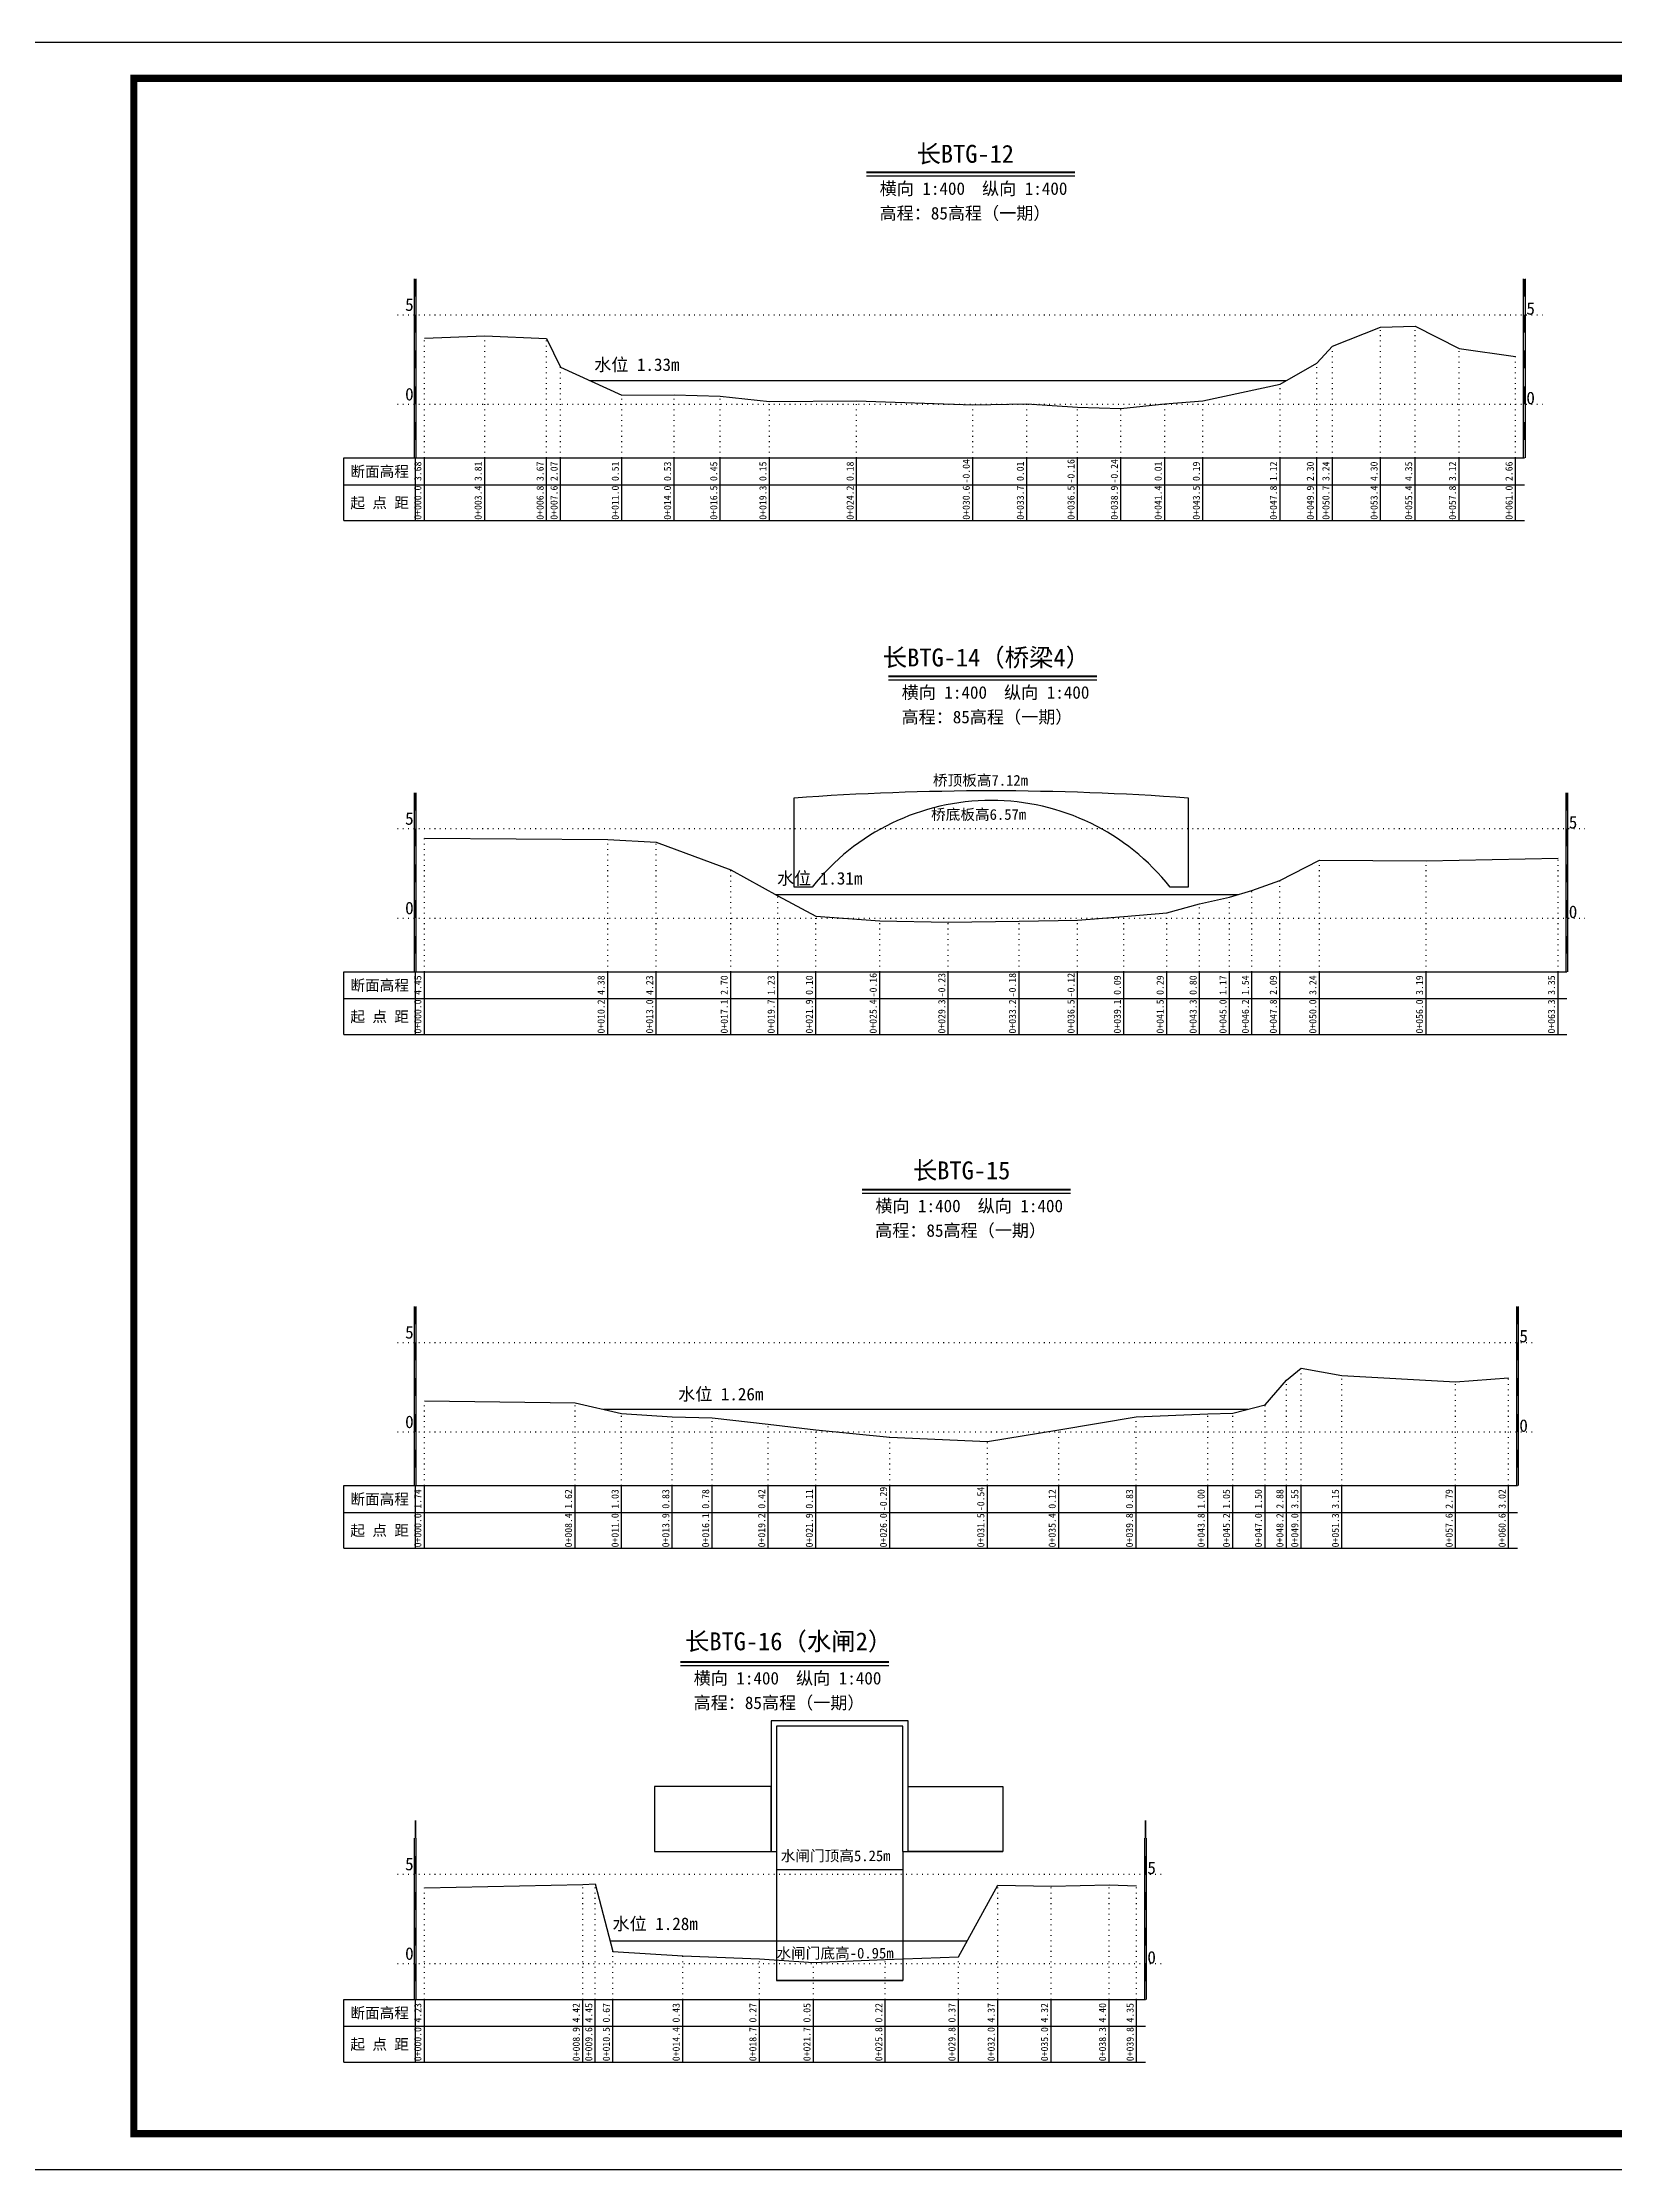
# Model space of a CAD drawing. Header units: millimetres. Extents: x 518104 to 521506, y 3371901 to 3372198.
# Drawn here: x 519607.3 to 519826.9, y 3371900.9 to 3372197.9 of the extents above; entities that cross this region are included whole.
import ezdxf
from ezdxf.enums import TextEntityAlignment as Align

# ---------------------------------------------------------------- set-up
doc = ezdxf.new("R2010")
doc.units = ezdxf.units.MM
doc.header["$LTSCALE"] = 0.4
doc.header["$MEASUREMENT"] = 0
doc.linetypes.add('X4', pattern=[1.6, 0, -1.6])
for name, color, linetype in [('DMX', 1, 'Continuous'), ('zdm1', 5, 'Continuous'), ('ZDMT5', 3, 'Continuous'), ('图框', 7, 'Continuous'), ('断面名称', 5, 'Continuous'), ('桥梁', 7, 'Continuous'), ('比例尺', 3, 'Continuous'), ('水位', 4, 'Continuous'), ('水闸', 7, 'Continuous')]:
    doc.layers.add(name, color=color, linetype=linetype)
doc.styles.add('HDM', font='仿宋_GB2312.ttf')

msp = doc.modelspace()

# ---------------------------------------------------------------- linework, layer by layer
at = {"layer": 'DMX', "linetype": 'Continuous', "flags": 128}
for points in [[(519660.65, 3372156.57), (519669.07, 3372156.9), (519677.72, 3372156.55), (519679.67, 3372152.55), (519688.22, 3372148.65), (519695.52, 3372148.7), (519701.97, 3372148.5), (519708.85, 3372147.75), (519721.02, 3372147.82), (519737.25, 3372147.27), (519744.8, 3372147.4), (519751.87, 3372146.97), (519757.92, 3372146.77), (519764.05, 3372147.4), (519769.37, 3372147.85), (519780.15, 3372150.17), (519785.3, 3372153.12), (519787.47, 3372155.47), (519794.2, 3372158.12), (519799.02, 3372158.25), (519805.15, 3372155.17), (519813.05, 3372154.02)], [(519660.65, 3372086.75), (519686.25, 3372086.57), (519693.02, 3372086.2), (519703.45, 3372082.37), (519710, 3372078.7), (519715.32, 3372075.87), (519724.25, 3372075.22), (519733.82, 3372075.05), (519743.7, 3372075.17), (519751.87, 3372075.32), (519758.35, 3372075.85), (519764.32, 3372076.35), (519768.92, 3372077.62), (519773.1, 3372078.55), (519776.22, 3372079.47), (519780.12, 3372080.85), (519785.65, 3372083.72), (519800.55, 3372083.6), (519818.97, 3372084)], [(519660.65, 3372008.22), (519681.7, 3372007.92), (519688.2, 3372006.45), (519695.27, 3372005.95), (519700.85, 3372005.82), (519708.67, 3372004.92), (519715.32, 3372004.15), (519725.67, 3372003.15), (519739.27, 3372002.52), (519749.25, 3372004.17), (519760.05, 3372005.95), (519770.05, 3372006.37), (519773.57, 3372006.5), (519778.05, 3372007.62), (519781.05, 3372011.07), (519783.12, 3372012.75), (519788.8, 3372011.75), (519804.67, 3372010.85), (519812.07, 3372011.42)], [(519660.65, 3371940.2), (519682.77, 3371940.67), (519684.52, 3371940.75), (519686.97, 3371931.3), (519696.72, 3371930.7), (519707.45, 3371930.3), (519715, 3371929.75), (519725.02, 3371930.17), (519735.25, 3371930.55), (519740.72, 3371940.55), (519748.17, 3371940.42), (519756.27, 3371940.62), (519760.12, 3371940.5)]]:
    msp.add_lwpolyline(points, dxfattribs=at)
at = {"layer": 'zdm1', "linetype": 'Continuous'}
for p, q in [((519659.27, 3372139.87), (519659.27, 3372164.87)), ((519659.52, 3372139.87), (519659.52, 3372164.87)), ((519814.17, 3372139.87), (519814.17, 3372164.87)), ((519814.42, 3372139.87), (519814.42, 3372164.87)), ((519649.4, 3372139.87), (519660.65, 3372139.87)), ((519649.4, 3372131.12), (519649.4, 3372139.87)), ((519659.4, 3372131.12), (519659.4, 3372139.87)), ((519660.65, 3372139.87), (519814.3, 3372139.87)), ((519649.4, 3372136.12), (519814.3, 3372136.12)), ((519649.4, 3372131.12), (519814.3, 3372131.12)), ((519659.27, 3372068.12), (519659.27, 3372093.12)), ((519659.52, 3372068.12), (519659.52, 3372093.12)), ((519820.1, 3372068.12), (519820.1, 3372093.12)), ((519820.35, 3372068.12), (519820.35, 3372093.12)), ((519649.4, 3372068.12), (519660.65, 3372068.12)), ((519649.4, 3372059.37), (519649.4, 3372068.12)), ((519659.4, 3372059.37), (519659.4, 3372068.12)), ((519660.65, 3372068.12), (519820.22, 3372068.12)), ((519649.4, 3372064.37), (519820.22, 3372064.37)), ((519649.4, 3372059.37), (519820.22, 3372059.37)), ((519659.27, 3371996.37), (519659.27, 3372021.37)), ((519659.52, 3371996.37), (519659.52, 3372021.37)), ((519813.2, 3371996.37), (519813.2, 3372021.37)), ((519813.45, 3371996.37), (519813.45, 3372021.37)), ((519649.4, 3371996.37), (519660.65, 3371996.37)), ((519649.4, 3371987.62), (519649.4, 3371996.37)), ((519659.4, 3371987.62), (519659.4, 3371996.37)), ((519660.65, 3371996.37), (519813.32, 3371996.37)), ((519649.4, 3371992.62), (519813.32, 3371992.62)), ((519649.4, 3371987.62), (519813.32, 3371987.62)), ((519659.27, 3371924.62), (519659.27, 3371947.12)), ((519659.52, 3371924.62), (519659.52, 3371947.12)), ((519761.25, 3371924.62), (519761.25, 3371947.12)), ((519761.5, 3371924.62), (519761.5, 3371947.12)), ((519649.4, 3371924.62), (519660.65, 3371924.62)), ((519649.4, 3371915.87), (519649.4, 3371924.62)), ((519659.4, 3371915.87), (519659.4, 3371924.62)), ((519660.65, 3371924.62), (519761.37, 3371924.62)), ((519649.4, 3371920.87), (519761.37, 3371920.87)), ((519649.4, 3371915.87), (519761.37, 3371915.87))]:
    msp.add_line(p, q, dxfattribs=at)
at = {"layer": 'zdm1', "linetype": 'X4'}
for p, q in [((519656.9, 3372159.87), (519816.8, 3372159.87)), ((519656.9, 3372147.37), (519816.8, 3372147.37)), ((519656.9, 3372088.12), (519822.72, 3372088.12)), ((519656.9, 3372075.62), (519822.72, 3372075.62)), ((519656.9, 3372016.37), (519815.82, 3372016.37)), ((519656.9, 3372003.87), (519815.82, 3372003.87)), ((519656.9, 3371942.12), (519763.87, 3371942.12)), ((519656.9, 3371929.62), (519763.87, 3371929.62))]:
    msp.add_line(p, q, dxfattribs=at)
at = {"layer": 'zdm1', "linetype": 'Continuous', "flags": 128}
for points in [[(519659.4, 3372162.37, 0.25, 0.25, 0), (519659.4, 3372164.87, 0.25, 0.25, 0)], [(519814.3, 3372162.37, 0.25, 0.25, 0), (519814.3, 3372164.87, 0.25, 0.25, 0)], [(519659.4, 3372157.37, 0.25, 0.25, 0), (519659.4, 3372159.87, 0.25, 0.25, 0)], [(519814.3, 3372157.37, 0.25, 0.25, 0), (519814.3, 3372159.87, 0.25, 0.25, 0)], [(519659.4, 3372152.37, 0.25, 0.25, 0), (519659.4, 3372154.87, 0.25, 0.25, 0)], [(519814.3, 3372152.37, 0.25, 0.25, 0), (519814.3, 3372154.87, 0.25, 0.25, 0)], [(519659.4, 3372147.37, 0.25, 0.25, 0), (519659.4, 3372149.87, 0.25, 0.25, 0)], [(519814.3, 3372147.37, 0.25, 0.25, 0), (519814.3, 3372149.87, 0.25, 0.25, 0)], [(519659.4, 3372142.37, 0.25, 0.25, 0), (519659.4, 3372144.87, 0.25, 0.25, 0)], [(519814.3, 3372142.37, 0.25, 0.25, 0), (519814.3, 3372144.87, 0.25, 0.25, 0)], [(519659.4, 3372090.62, 0.25, 0.25, 0), (519659.4, 3372093.12, 0.25, 0.25, 0)], [(519820.22, 3372090.62, 0.25, 0.25, 0), (519820.22, 3372093.12, 0.25, 0.25, 0)], [(519659.4, 3372085.62, 0.25, 0.25, 0), (519659.4, 3372088.12, 0.25, 0.25, 0)], [(519820.22, 3372085.62, 0.25, 0.25, 0), (519820.22, 3372088.12, 0.25, 0.25, 0)], [(519659.4, 3372080.62, 0.25, 0.25, 0), (519659.4, 3372083.12, 0.25, 0.25, 0)], [(519820.22, 3372080.62, 0.25, 0.25, 0), (519820.22, 3372083.12, 0.25, 0.25, 0)], [(519659.4, 3372075.62, 0.25, 0.25, 0), (519659.4, 3372078.12, 0.25, 0.25, 0)], [(519820.22, 3372075.62, 0.25, 0.25, 0), (519820.22, 3372078.12, 0.25, 0.25, 0)], [(519659.4, 3372070.62, 0.25, 0.25, 0), (519659.4, 3372073.12, 0.25, 0.25, 0)], [(519820.22, 3372070.62, 0.25, 0.25, 0), (519820.22, 3372073.12, 0.25, 0.25, 0)], [(519659.4, 3372018.87, 0.25, 0.25, 0), (519659.4, 3372021.37, 0.25, 0.25, 0)], [(519813.32, 3372018.87, 0.25, 0.25, 0), (519813.32, 3372021.37, 0.25, 0.25, 0)], [(519659.4, 3372013.87, 0.25, 0.25, 0), (519659.4, 3372016.37, 0.25, 0.25, 0)], [(519813.32, 3372013.87, 0.25, 0.25, 0), (519813.32, 3372016.37, 0.25, 0.25, 0)], [(519659.4, 3372008.87, 0.25, 0.25, 0), (519659.4, 3372011.37, 0.25, 0.25, 0)], [(519813.32, 3372008.87, 0.25, 0.25, 0), (519813.32, 3372011.37, 0.25, 0.25, 0)], [(519659.4, 3372003.87, 0.25, 0.25, 0), (519659.4, 3372006.37, 0.25, 0.25, 0)], [(519813.32, 3372003.87, 0.25, 0.25, 0), (519813.32, 3372006.37, 0.25, 0.25, 0)], [(519659.4, 3371998.87, 0.25, 0.25, 0), (519659.4, 3372001.37, 0.25, 0.25, 0)], [(519813.32, 3371998.87, 0.25, 0.25, 0), (519813.32, 3372001.37, 0.25, 0.25, 0)], [(519659.4, 3371947.12, 0.25, 0.25, 0), (519659.4, 3371949.62, 0.25, 0.25, 0)], [(519761.37, 3371947.12, 0.25, 0.25, 0), (519761.37, 3371949.62, 0.25, 0.25, 0)], [(519659.4, 3371942.12, 0.25, 0.25, 0), (519659.4, 3371944.62, 0.25, 0.25, 0)], [(519761.37, 3371942.12, 0.25, 0.25, 0), (519761.37, 3371944.62, 0.25, 0.25, 0)], [(519659.4, 3371937.12, 0.25, 0.25, 0), (519659.4, 3371939.62, 0.25, 0.25, 0)], [(519761.37, 3371937.12, 0.25, 0.25, 0), (519761.37, 3371939.62, 0.25, 0.25, 0)], [(519659.4, 3371932.12, 0.25, 0.25, 0), (519659.4, 3371934.62, 0.25, 0.25, 0)], [(519761.37, 3371932.12, 0.25, 0.25, 0), (519761.37, 3371934.62, 0.25, 0.25, 0)], [(519659.4, 3371927.12, 0.25, 0.25, 0), (519659.4, 3371929.62, 0.25, 0.25, 0)], [(519761.37, 3371927.12, 0.25, 0.25, 0), (519761.37, 3371929.62, 0.25, 0.25, 0)]]:
    msp.add_lwpolyline(points, format="xyseb", dxfattribs=at)
at = {"layer": 'ZDMT5', "linetype": 'X4'}
for p, q in [((519660.65, 3372139.87), (519660.65, 3372156.57)), ((519669.07, 3372139.87), (519669.07, 3372156.9)), ((519677.72, 3372139.87), (519677.72, 3372156.55)), ((519794.2, 3372139.87), (519794.2, 3372158.12)), ((519799.02, 3372139.87), (519799.02, 3372158.25)), ((519785.3, 3372139.87), (519785.3, 3372153.12)), ((519787.47, 3372139.87), (519787.47, 3372155.47)), ((519805.15, 3372139.87), (519805.15, 3372155.17)), ((519813.05, 3372139.87), (519813.05, 3372154.02)), ((519679.67, 3372139.87), (519679.67, 3372152.55)), ((519780.15, 3372139.87), (519780.15, 3372150.17)), ((519688.22, 3372139.87), (519688.22, 3372148.65)), ((519695.52, 3372139.87), (519695.52, 3372148.7)), ((519701.97, 3372139.87), (519701.97, 3372148.5)), ((519708.85, 3372139.87), (519708.85, 3372147.75)), ((519721.02, 3372139.87), (519721.02, 3372147.82)), ((519737.25, 3372139.87), (519737.25, 3372147.27)), ((519744.8, 3372139.87), (519744.8, 3372147.4)), ((519751.87, 3372139.87), (519751.87, 3372146.97)), ((519764.05, 3372139.87), (519764.05, 3372147.4)), ((519769.37, 3372139.87), (519769.37, 3372147.85)), ((519757.92, 3372139.87), (519757.92, 3372146.77)), ((519660.65, 3372068.12), (519660.65, 3372086.75)), ((519686.25, 3372068.12), (519686.25, 3372086.57)), ((519693.02, 3372068.12), (519693.02, 3372086.2)), ((519703.45, 3372068.12), (519703.45, 3372082.37)), ((519785.65, 3372068.12), (519785.65, 3372083.72)), ((519800.55, 3372068.12), (519800.55, 3372083.6)), ((519818.97, 3372068.12), (519818.97, 3372084)), ((519710, 3372068.12), (519710, 3372078.7)), ((519776.22, 3372068.12), (519776.22, 3372079.47)), ((519780.12, 3372068.12), (519780.12, 3372080.85)), ((519715.32, 3372068.12), (519715.32, 3372075.87)), ((519758.35, 3372068.12), (519758.35, 3372075.85)), ((519764.32, 3372068.12), (519764.32, 3372076.35)), ((519768.92, 3372068.12), (519768.92, 3372077.62)), ((519773.1, 3372068.12), (519773.1, 3372078.55)), ((519724.25, 3372068.12), (519724.25, 3372075.22)), ((519733.82, 3372068.12), (519733.82, 3372075.05)), ((519743.7, 3372068.12), (519743.7, 3372075.17)), ((519751.87, 3372068.12), (519751.87, 3372075.32)), ((519781.05, 3371996.37), (519781.05, 3372011.07)), ((519783.12, 3371996.37), (519783.12, 3372012.75)), ((519788.8, 3371996.37), (519788.8, 3372011.75)), ((519804.67, 3371996.37), (519804.67, 3372010.85)), ((519812.07, 3371996.37), (519812.07, 3372011.42)), ((519660.65, 3371996.37), (519660.65, 3372008.22)), ((519681.7, 3371996.37), (519681.7, 3372007.92)), ((519778.05, 3371996.37), (519778.05, 3372007.62)), ((519688.2, 3371996.37), (519688.2, 3372006.45)), ((519695.27, 3371996.37), (519695.27, 3372005.95)), ((519700.85, 3371996.37), (519700.85, 3372005.82)), ((519708.67, 3371996.37), (519708.67, 3372004.92)), ((519760.05, 3371996.37), (519760.05, 3372005.95)), ((519770.05, 3371996.37), (519770.05, 3372006.37)), ((519773.57, 3371996.37), (519773.57, 3372006.5)), ((519715.32, 3371996.37), (519715.32, 3372004.15)), ((519725.67, 3371996.37), (519725.67, 3372003.15)), ((519739.27, 3371996.37), (519739.27, 3372002.52)), ((519749.25, 3371996.37), (519749.25, 3372004.17)), ((519660.65, 3371924.62), (519660.65, 3371940.2)), ((519682.77, 3371924.62), (519682.77, 3371940.67)), ((519684.52, 3371924.62), (519684.52, 3371940.75)), ((519740.72, 3371924.62), (519740.72, 3371940.55)), ((519748.17, 3371924.62), (519748.17, 3371940.42)), ((519756.27, 3371924.62), (519756.27, 3371940.62)), ((519760.12, 3371924.62), (519760.12, 3371940.5)), ((519686.97, 3371924.62), (519686.97, 3371931.3)), ((519696.72, 3371924.62), (519696.72, 3371930.7)), ((519707.45, 3371924.62), (519707.45, 3371930.3)), ((519725.02, 3371924.62), (519725.02, 3371930.17)), ((519735.25, 3371924.62), (519735.25, 3371930.55)), ((519715, 3371924.62), (519715, 3371929.75))]:
    msp.add_line(p, q, dxfattribs=at)
at = {"layer": 'ZDMT5', "linetype": 'Continuous'}
for p, q in [((519660.65, 3372131.12), (519660.65, 3372139.87)), ((519669.07, 3372131.12), (519669.07, 3372139.87)), ((519677.72, 3372131.12), (519677.72, 3372139.87)), ((519679.67, 3372131.12), (519679.67, 3372139.87)), ((519688.22, 3372131.12), (519688.22, 3372139.87)), ((519695.52, 3372131.12), (519695.52, 3372139.87)), ((519701.97, 3372131.12), (519701.97, 3372139.87)), ((519708.85, 3372131.12), (519708.85, 3372139.87)), ((519721.02, 3372131.12), (519721.02, 3372139.87)), ((519737.25, 3372131.12), (519737.25, 3372139.87)), ((519744.8, 3372131.12), (519744.8, 3372139.87)), ((519751.87, 3372131.12), (519751.87, 3372139.87)), ((519757.92, 3372131.12), (519757.92, 3372139.87)), ((519764.05, 3372131.12), (519764.05, 3372139.87)), ((519769.37, 3372131.12), (519769.37, 3372139.87)), ((519780.15, 3372131.12), (519780.15, 3372139.87)), ((519785.3, 3372131.12), (519785.3, 3372139.87)), ((519787.47, 3372131.12), (519787.47, 3372139.87)), ((519794.2, 3372131.12), (519794.2, 3372139.87)), ((519799.02, 3372131.12), (519799.02, 3372139.87)), ((519805.15, 3372131.12), (519805.15, 3372139.87)), ((519813.05, 3372131.12), (519813.05, 3372139.87)), ((519660.65, 3372059.37), (519660.65, 3372068.12)), ((519686.25, 3372059.37), (519686.25, 3372068.12)), ((519693.02, 3372059.37), (519693.02, 3372068.12)), ((519703.45, 3372059.37), (519703.45, 3372068.12)), ((519710, 3372059.37), (519710, 3372068.12)), ((519715.32, 3372059.37), (519715.32, 3372068.12)), ((519724.25, 3372059.37), (519724.25, 3372068.12)), ((519733.82, 3372059.37), (519733.82, 3372068.12)), ((519743.7, 3372059.37), (519743.7, 3372068.12)), ((519751.87, 3372059.37), (519751.87, 3372068.12)), ((519758.35, 3372059.37), (519758.35, 3372068.12)), ((519764.32, 3372059.37), (519764.32, 3372068.12)), ((519768.92, 3372059.37), (519768.92, 3372068.12)), ((519773.1, 3372059.37), (519773.1, 3372068.12)), ((519776.22, 3372059.37), (519776.22, 3372068.12)), ((519780.12, 3372059.37), (519780.12, 3372068.12)), ((519785.65, 3372059.37), (519785.65, 3372068.12)), ((519800.55, 3372059.37), (519800.55, 3372068.12)), ((519818.97, 3372059.37), (519818.97, 3372068.12)), ((519660.65, 3371987.62), (519660.65, 3371996.37)), ((519681.7, 3371987.62), (519681.7, 3371996.37)), ((519688.2, 3371987.62), (519688.2, 3371996.37)), ((519695.27, 3371987.62), (519695.27, 3371996.37)), ((519700.85, 3371987.62), (519700.85, 3371996.37)), ((519708.67, 3371987.62), (519708.67, 3371996.37)), ((519715.32, 3371987.62), (519715.32, 3371996.37)), ((519725.67, 3371987.62), (519725.67, 3371996.37)), ((519739.27, 3371987.62), (519739.27, 3371996.37)), ((519749.25, 3371987.62), (519749.25, 3371996.37)), ((519760.05, 3371987.62), (519760.05, 3371996.37)), ((519770.05, 3371987.62), (519770.05, 3371996.37)), ((519773.57, 3371987.62), (519773.57, 3371996.37)), ((519778.05, 3371987.62), (519778.05, 3371996.37)), ((519781.05, 3371987.62), (519781.05, 3371996.37)), ((519783.12, 3371987.62), (519783.12, 3371996.37)), ((519788.8, 3371987.62), (519788.8, 3371996.37)), ((519804.67, 3371987.62), (519804.67, 3371996.37)), ((519812.07, 3371987.62), (519812.07, 3371996.37)), ((519660.65, 3371915.87), (519660.65, 3371924.62)), ((519682.77, 3371915.87), (519682.77, 3371924.62)), ((519684.52, 3371915.87), (519684.52, 3371924.62)), ((519686.97, 3371915.87), (519686.97, 3371924.62)), ((519696.72, 3371915.87), (519696.72, 3371924.62)), ((519707.45, 3371915.87), (519707.45, 3371924.62)), ((519715, 3371915.87), (519715, 3371924.62)), ((519725.02, 3371915.87), (519725.02, 3371924.62)), ((519735.25, 3371915.87), (519735.25, 3371924.62)), ((519740.72, 3371915.87), (519740.72, 3371924.62)), ((519748.17, 3371915.87), (519748.17, 3371924.62)), ((519756.27, 3371915.87), (519756.27, 3371924.62)), ((519760.12, 3371915.87), (519760.12, 3371924.62))]:
    msp.add_line(p, q, dxfattribs=at)
at = {"layer": '图框', "flags": 128}
msp.add_lwpolyline([(519595.07, 3371900.87), (520015.07, 3371900.87), (520015.07, 3372197.87), (519595.07, 3372197.87)], close=True, dxfattribs=at)
at = {"layer": '图框', "const_width": 1, "flags": 128}
msp.add_lwpolyline([(519620.07, 3371905.87), (520010.07, 3371905.87), (520010.07, 3372192.87), (519620.07, 3372192.87)], close=True, dxfattribs=at)
at = {"layer": '桥梁', "linetype": 'Continuous'}
msp.add_lwpolyline([(519767.31, 3372092.42), (519767.31, 3372079.92), (519764.81, 3372079.92, 0.485), (519714.81, 3372079.92), (519712.31, 3372079.92), (519712.31, 3372092.42, -0.036364)], format="xyb", close=True, dxfattribs=at)
at = {"layer": '比例尺', "color": 3, "linetype": 'Continuous', "lineweight": 40}
for p, q in [((519722.38, 3372179.75), (519751.5, 3372179.75)), ((519725.45, 3372109.39), (519754.57, 3372109.39)), ((519721.77, 3372037.69), (519750.89, 3372037.69)), ((519696.4, 3371971.74), (519725.53, 3371971.74))]:
    msp.add_line(p, q, dxfattribs=at)
at = {"layer": '比例尺', "color": 3, "linetype": 'Continuous'}
for p, q in [((519722.38, 3372179.25), (519751.5, 3372179.25)), ((519725.45, 3372108.89), (519754.57, 3372108.89)), ((519721.77, 3372037.19), (519750.89, 3372037.19)), ((519696.4, 3371971.24), (519725.53, 3371971.24))]:
    msp.add_line(p, q, dxfattribs=at)
at = {"layer": '水位', "color": 6, "linetype": 'Continuous'}
for p, q in [((519683.73, 3372150.7), (519781.06, 3372150.7)), ((519709.64, 3372078.9), (519774.28, 3372078.9)), ((519685.66, 3372007.02), (519775.66, 3372007.02)), ((519686.58, 3371932.82), (519736.49, 3371932.82))]:
    msp.add_line(p, q, dxfattribs=at)
at = {"layer": '水闸', "linetype": 'Continuous', "flags": 128}
for points in [[(519728.2, 3371945.25), (519728.2, 3371963.5), (519709.07, 3371963.5), (519709.07, 3371945.25)], [(519727.45, 3371945.25), (519727.45, 3371962.75), (519709.82, 3371962.75), (519709.82, 3371945.25)], [(519692.78, 3371945.25), (519709.82, 3371945.25), (519709.82, 3371927.25), (519709.82, 3371927.25)], [(519709.82, 3371945.25), (519709.82, 3371942.75), (519727.45, 3371942.75)], [(519727.45, 3371945.25), (519727.45, 3371927.25)], [(519727.45, 3371945.25), (519741.43, 3371945.25)], [(519727.45, 3371942.75), (519727.45, 3371927.25), (519709.82, 3371927.25), (519727.45, 3371927.25)]]:
    msp.add_lwpolyline(points, dxfattribs=at)
for points in [[(519709.07, 3371945.25), (519709.07, 3371954.37), (519692.78, 3371954.37), (519692.78, 3371945.25)], [(519728.2, 3371954.37), (519741.43, 3371954.37), (519741.43, 3371945.25), (519728.2, 3371945.25)]]:
    msp.add_lwpolyline(points, close=True, dxfattribs=at)

# ---------------------------------------------------------------- texts
at = {"layer": 'zdm1', "linetype": 'Continuous', "style": 'HDM'}
for s, p in [('5', (519659.15, 3372159.87)), ('0', (519659.15, 3372147.37)), ('5', (519659.15, 3372088.12)), ('0', (519659.15, 3372075.62)), ('5', (519659.15, 3372016.37)), ('0', (519659.15, 3372003.87)), ('5', (519659.15, 3371942.12)), ('0', (519659.15, 3371929.62))]:
    msp.add_text(s, height=1.75, dxfattribs=at).set_placement(p, align=Align.BOTTOM_RIGHT)
for s, p in [('5', (519814.55, 3372159.87)), ('0', (519814.55, 3372147.37)), ('5', (519820.47, 3372088.12)), ('0', (519820.47, 3372075.62)), ('5', (519813.57, 3372016.37)), ('0', (519813.57, 3372003.87)), ('5', (519761.62, 3371942.12)), ('0', (519761.62, 3371929.62))]:
    msp.add_text(s, height=1.75, dxfattribs=at).set_placement(p)
for s, p in [('断面高程', (519654.4, 3372138)), ('起 点 距', (519654.4, 3372133.62)), ('断面高程', (519654.4, 3372066.25)), ('起 点 距', (519654.4, 3372061.87)), ('断面高程', (519654.4, 3371994.5)), ('起 点 距', (519654.4, 3371990.12)), ('断面高程', (519654.4, 3371922.75)), ('起 点 距', (519654.4, 3371918.37))]:
    msp.add_text(s, height=1.5, dxfattribs=at).set_placement(p, align=Align.MIDDLE)
at = {"layer": 'ZDMT5', "linetype": 'Continuous', "style": 'HDM'}
for s, p in [('3.68', (519660.52, 3372138)), ('3.81', (519668.95, 3372138)), ('3.67', (519677.6, 3372138)), ('2.07', (519679.55, 3372138)), ('0.51', (519688.1, 3372138)), ('0.53', (519695.4, 3372138)), ('0.45', (519701.85, 3372138)), ('0.15', (519708.72, 3372138)), ('0.18', (519720.9, 3372138)), ('-0.04', (519737.12, 3372138)), ('0.01', (519744.67, 3372138)), ('-0.16', (519751.75, 3372138)), ('-0.24', (519757.8, 3372138)), ('0.01', (519763.92, 3372138)), ('0.19', (519769.25, 3372138)), ('1.12', (519780.02, 3372138)), ('2.30', (519785.17, 3372138)), ('3.24', (519787.35, 3372138)), ('4.30', (519794.07, 3372138)), ('4.35', (519798.9, 3372138)), ('3.12', (519805.02, 3372138)), ('2.66', (519812.92, 3372138)), ('0+000.0', (519660.52, 3372133.62)), ('0+003.4', (519668.95, 3372133.62)), ('0+006.8', (519677.6, 3372133.62)), ('0+007.6', (519679.55, 3372133.62)), ('0+011.0', (519688.1, 3372133.62)), ('0+014.0', (519695.4, 3372133.62)), ('0+016.5', (519701.85, 3372133.62)), ('0+019.3', (519708.72, 3372133.62)), ('0+024.2', (519720.9, 3372133.62)), ('0+030.6', (519737.12, 3372133.62)), ('0+033.7', (519744.67, 3372133.62)), ('0+036.5', (519751.75, 3372133.62)), ('0+038.9', (519757.8, 3372133.62)), ('0+041.4', (519763.92, 3372133.62)), ('0+043.5', (519769.25, 3372133.62)), ('0+047.8', (519780.02, 3372133.62)), ('0+049.9', (519785.17, 3372133.62)), ('0+050.7', (519787.35, 3372133.62)), ('0+053.4', (519794.07, 3372133.62)), ('0+055.4', (519798.9, 3372133.62)), ('0+057.8', (519805.02, 3372133.62)), ('0+061.0', (519812.92, 3372133.62)), ('4.45', (519660.52, 3372066.25)), ('4.38', (519686.12, 3372066.25)), ('4.23', (519692.9, 3372066.25)), ('2.70', (519703.32, 3372066.25)), ('1.23', (519709.87, 3372066.25)), ('0.10', (519715.2, 3372066.25)), ('-0.16', (519724.12, 3372066.25)), ('-0.23', (519733.7, 3372066.25)), ('-0.18', (519743.57, 3372066.25)), ('-0.12', (519751.75, 3372066.25)), ('0.09', (519758.22, 3372066.25)), ('0.29', (519764.2, 3372066.25)), ('0.80', (519768.8, 3372066.25)), ('1.17', (519772.97, 3372066.25)), ('1.54', (519776.1, 3372066.25)), ('2.09', (519780, 3372066.25)), ('3.24', (519785.52, 3372066.25)), ('3.19', (519800.42, 3372066.25)), ('3.35', (519818.85, 3372066.25)), ('0+000.0', (519660.52, 3372061.87)), ('0+010.2', (519686.12, 3372061.87)), ('0+013.0', (519692.9, 3372061.87)), ('0+017.1', (519703.32, 3372061.87)), ('0+019.7', (519709.87, 3372061.87)), ('0+021.9', (519715.2, 3372061.87)), ('0+025.4', (519724.12, 3372061.87)), ('0+029.3', (519733.7, 3372061.87)), ('0+033.2', (519743.57, 3372061.87)), ('0+036.5', (519751.75, 3372061.87)), ('0+039.1', (519758.22, 3372061.87)), ('0+041.5', (519764.2, 3372061.87)), ('0+043.3', (519768.8, 3372061.87)), ('0+045.0', (519772.97, 3372061.87)), ('0+046.2', (519776.1, 3372061.87)), ('0+047.8', (519780, 3372061.87)), ('0+050.0', (519785.52, 3372061.87)), ('0+056.0', (519800.42, 3372061.87)), ('0+063.3', (519818.85, 3372061.87)), ('1.74', (519660.52, 3371994.5)), ('1.62', (519681.57, 3371994.5)), ('1.03', (519688.07, 3371994.5)), ('0.83', (519695.15, 3371994.5)), ('0.78', (519700.72, 3371994.5)), ('0.42', (519708.55, 3371994.5)), ('0.11', (519715.2, 3371994.5)), ('-0.29', (519725.55, 3371994.5)), ('-0.54', (519739.15, 3371994.5)), ('0.12', (519749.12, 3371994.5)), ('0.83', (519759.92, 3371994.5)), ('1.00', (519769.92, 3371994.5)), ('1.05', (519773.45, 3371994.5)), ('1.50', (519777.92, 3371994.5)), ('2.88', (519780.92, 3371994.5)), ('3.55', (519783, 3371994.5)), ('3.15', (519788.67, 3371994.5)), ('2.79', (519804.55, 3371994.5)), ('3.02', (519811.95, 3371994.5)), ('0+000.0', (519660.52, 3371990.12)), ('0+008.4', (519681.57, 3371990.12)), ('0+011.0', (519688.07, 3371990.12)), ('0+013.9', (519695.15, 3371990.12)), ('0+016.1', (519700.72, 3371990.12)), ('0+019.2', (519708.55, 3371990.12)), ('0+021.9', (519715.2, 3371990.12)), ('0+026.0', (519725.55, 3371990.12)), ('0+031.5', (519739.15, 3371990.12)), ('0+035.4', (519749.12, 3371990.12)), ('0+039.8', (519759.92, 3371990.12)), ('0+043.8', (519769.92, 3371990.12)), ('0+045.2', (519773.45, 3371990.12)), ('0+047.0', (519777.92, 3371990.12)), ('0+048.2', (519780.92, 3371990.12)), ('0+049.0', (519783, 3371990.12)), ('0+051.3', (519788.67, 3371990.12)), ('0+057.6', (519804.55, 3371990.12)), ('0+060.6', (519811.95, 3371990.12)), ('4.23', (519660.52, 3371922.75)), ('4.42', (519682.65, 3371922.75)), ('4.45', (519684.4, 3371922.75)), ('0.67', (519686.85, 3371922.75)), ('0.43', (519696.6, 3371922.75)), ('0.27', (519707.32, 3371922.75)), ('0.05', (519714.87, 3371922.75)), ('0.22', (519724.9, 3371922.75)), ('0.37', (519735.12, 3371922.75)), ('4.37', (519740.6, 3371922.75)), ('4.32', (519748.05, 3371922.75)), ('4.40', (519756.15, 3371922.75)), ('4.35', (519760, 3371922.75)), ('0+000.0', (519660.52, 3371918.37)), ('0+008.9', (519682.65, 3371918.37)), ('0+009.6', (519684.4, 3371918.37)), ('0+010.5', (519686.85, 3371918.37)), ('0+014.4', (519696.6, 3371918.37)), ('0+018.7', (519707.32, 3371918.37)), ('0+021.7', (519714.87, 3371918.37)), ('0+025.8', (519724.9, 3371918.37)), ('0+029.8', (519735.12, 3371918.37)), ('0+032.0', (519740.6, 3371918.37)), ('0+035.0', (519748.05, 3371918.37)), ('0+038.3', (519756.15, 3371918.37)), ('0+039.8', (519760, 3371918.37))]:
    msp.add_text(s, height=1, rotation=90, dxfattribs=at).set_placement(p, align=Align.BOTTOM_CENTER)
at = {"layer": '断面名称', "color": 5, "linetype": 'Continuous', "style": 'HDM'}
for s, p in [('长BTG-12', (519736.18, 3372182.38)), ('长BTG-14（桥梁4）', (519739.14, 3372112.05)), ('长BTG-15', (519735.67, 3372040.43))]:
    msp.add_text(s, height=2.5, dxfattribs=at).set_placement(p, align=Align.MIDDLE)
msp.add_text('长BTG-16（水闸2）', height=2.5, dxfattribs=at).set_placement((519697.04, 3371973.37))
at = {"layer": '桥梁', "color": 11, "linetype": 'Continuous', "style": 'HDM'}
for s, p in [('桥顶板高7.12m', (519738.31, 3372094.88)), ('桥底板高6.57m', (519738.05, 3372090.11))]:
    msp.add_text(s, height=1.5, dxfattribs=at).set_placement(p, align=Align.MIDDLE)
at = {"layer": '比例尺', "color": 3, "linetype": 'Continuous', "style": 'HDM'}
for s, p in [('横向 1:400  纵向 1:400', (519750.45, 3372176.08)), ('高程：85高程（一期）', (519748.08, 3372172.64)), ('横向 1:400  纵向 1:400', (519753.52, 3372105.72)), ('高程：85高程（一期）', (519751.15, 3372102.29)), ('横向 1:400  纵向 1:400', (519749.84, 3372034.02)), ('高程：85高程（一期）', (519747.47, 3372030.59)), ('横向 1:400  纵向 1:400', (519724.47, 3371968.07)), ('高程：85高程（一期）', (519722.11, 3371964.64))]:
    msp.add_text(s, height=1.75, dxfattribs=at).set_placement(p, align=Align.BOTTOM_RIGHT)
at = {"layer": '水位', "color": 6, "linetype": 'Continuous', "style": 'HDM'}
for s, p in [('水位 1.33m', (519696.28, 3372151.5)), ('水位 1.31m', (519721.82, 3372079.77)), ('水位 1.26m', (519708, 3372007.74)), ('水位 1.28m', (519698.84, 3371933.78))]:
    msp.add_text(s, height=1.75, dxfattribs=at).set_placement(p, align=Align.BOTTOM_RIGHT)
at = {"layer": '水闸', "color": 11, "linetype": 'Continuous', "style": 'HDM'}
for s, p in [('水闸门顶高5.25m', (519718.08, 3371944.7)), ('水闸门底高-0.95m', (519718, 3371931.11))]:
    msp.add_text(s, height=1.5, dxfattribs=at).set_placement(p, align=Align.MIDDLE)

doc.saveas('drawing.dxf')
